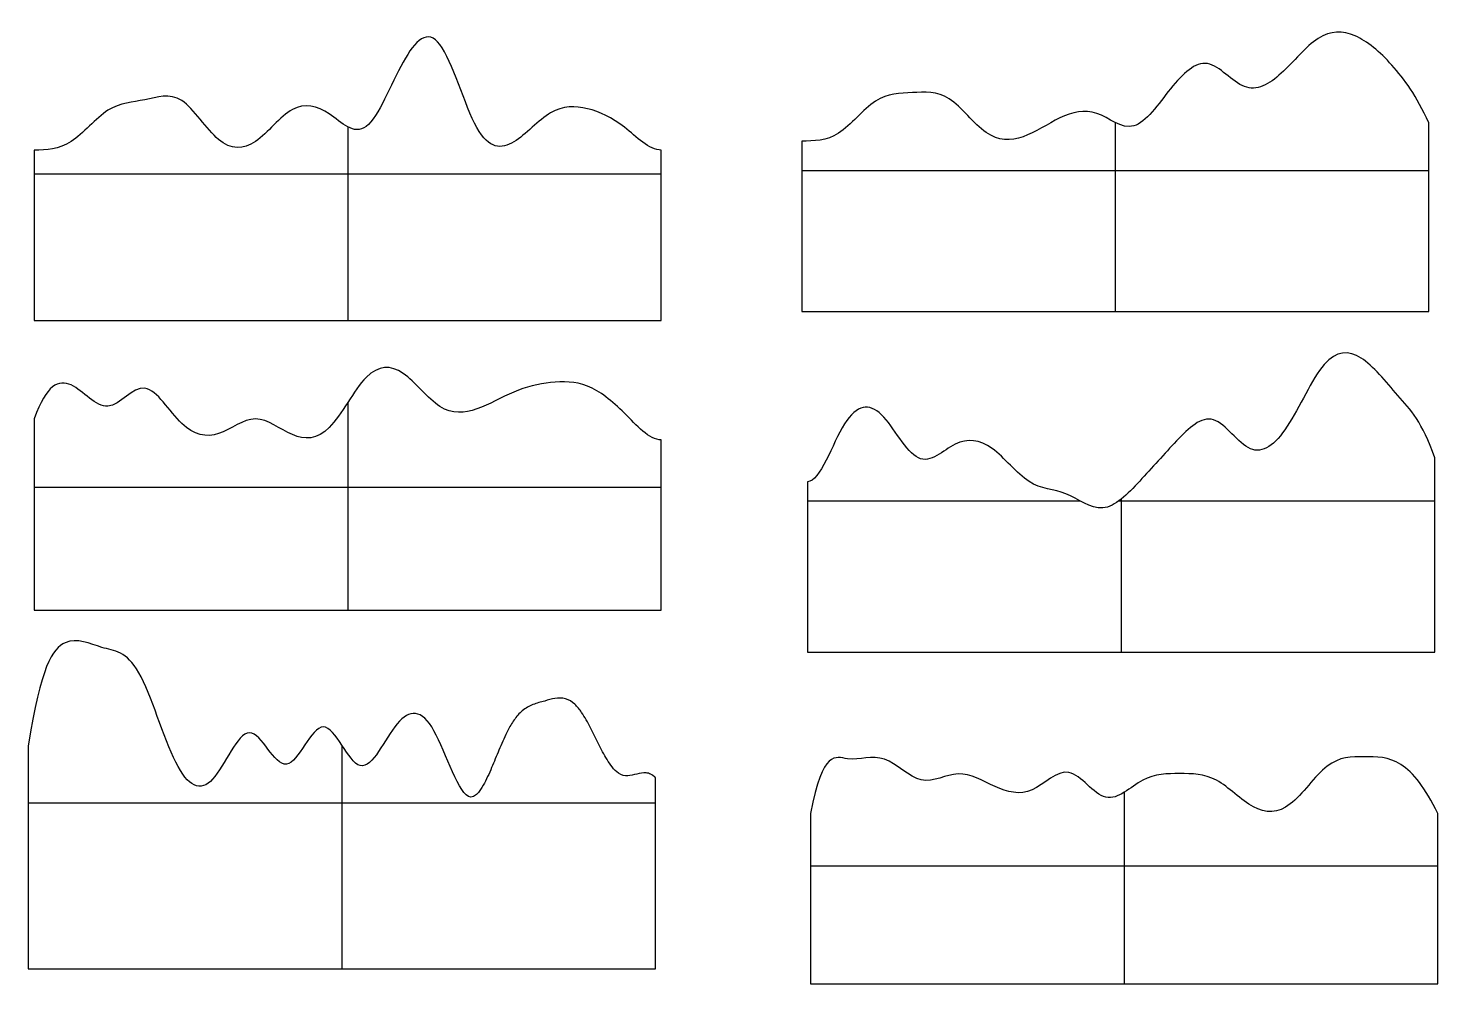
# Model space of a CAD drawing. Header units: inches. Extents: x 462 to 938, y -203 to 558.
# Drawn here: x 465 to 937, y 237.9 to 557.7 of the extents above; entities that cross this region are included whole.
import ezdxf

# ---------------------------------------------------------------- set-up
doc = ezdxf.new("R2010")
doc.units = ezdxf.units.IN
doc.header["$MEASUREMENT"] = 0
doc.layers.add('海浪$关键海浪支撑', color=18, linetype='Continuous', true_color=0x000000)

msp = doc.modelspace()

# ---------------------------------------------------------------- linework, layer by layer
at = {"layer": '海浪$关键海浪支撑'}
for p, q in [((896.94, 554.24), (896.94, 554.24, 1)), ((909.29, 555.1), (909.29, 555.1, 1)), ((602.88, 552.18), (602.88, 552.18, 1)), ((590.53, 546.28), (590.53, 546.28, 1)), ((859.88, 545.8), (859.88, 545.8, 1)), ((921.65, 545.26), (921.65, 545.26, 1)), ((872.24, 538.12), (872.24, 538.12, 1)), ((884.59, 542.59), (884.59, 542.59, 1)), ((504.06, 533.73), (504.06, 533.73, 1)), ((516.41, 533.46), (516.41, 533.46, 1)), ((761.06, 536.09), (761.06, 536.09, 1)), ((773.41, 534.03), (773.41, 534.03, 1)), ((847.53, 537.4), (847.53, 537.4, 1)), ((491.71, 530.19), (491.71, 530.19, 1)), ((553.47, 530.45), (553.47, 530.45, 1)), ((565.82, 528.97), (565.82, 528.97, 1)), ((639.94, 529.33), (639.94, 529.33, 1)), ((652.29, 530.73), (652.29, 530.73, 1)), ((748.71, 533.23), (748.71, 533.23, 1)), ((822.82, 529.15), (822.82, 529.15, 1)), ((572, 524.65), (572, 459.89)), ((572, 524.65, 1), (572, 459.89, 1)), ((578.18, 524.8), (578.18, 524.8, 1)), ((615.24, 524.41), (615.24, 524.41, 1)), ((664.65, 524.5), (664.65, 524.5, 1)), ((810.47, 527.62), (810.47, 527.62, 1)), ((829, 526.08, 1), (829, 462.89, 1)), ((829, 526.08), (829, 462.89)), ((835.18, 524.95), (835.18, 524.95, 1)), ((934, 462.89, 0.5), (934, 525.95, 0.5)), ((934, 462.89, 1), (934, 525.95, 1)), ((934, 525.95), (934, 525.95, 1)), ((934, 462.89), (934, 525.95)), ((479.35, 519.73), (479.35, 519.73, 1)), ((528.76, 520.39), (528.76, 520.39, 1)), ((541.12, 519.8), (541.12, 519.8, 1)), ((627.59, 519.62), (627.59, 519.62, 1)), ((724, 519.89, 0.5), (724, 462.89, 0.5)), ((724, 519.89), (724, 519.89, 1)), ((724, 519.89, 1), (724, 462.89, 1)), ((724, 519.89), (724, 462.89)), ((736.35, 522.56), (736.35, 522.56, 1)), ((785.76, 522.76), (785.76, 522.76, 1)), ((798.12, 521.34), (798.12, 521.34, 1)), ((467, 516.89), (467, 459.89)), ((467, 516.89, 1), (467, 459.89, 1)), ((467, 516.89), (467, 516.89, 1)), ((467, 516.89, 0.5), (467, 459.89, 0.5)), ((677, 459.89), (677, 516.89)), ((677, 516.89), (677, 516.89, 1)), ((677, 459.89, 1), (677, 516.89, 1)), ((677, 459.89, 0.5), (677, 516.89, 0.5)), ((934, 509.88, 1), (724, 509.88, 1)), ((934, 509.88), (724, 509.88)), ((677, 508.78), (467, 508.78)), ((677, 508.78, 1), (467, 508.78, 1)), ((724, 491.39), (724, 491.39, 1)), ((934, 494.42), (934, 494.42, 1)), ((467, 488.39), (467, 488.39, 1)), ((677, 488.39), (677, 488.39, 1)), ((724, 462.89, 0.5), (934, 462.89, 0.5)), ((724, 462.89, 1), (934, 462.89, 1)), ((724, 462.89), (934, 462.89)), ((724, 462.89), (724, 462.89, 1)), ((829, 462.89), (829, 462.89, 1)), ((934, 462.89), (934, 462.89, 1)), ((467, 459.89), (467, 459.89, 1)), ((467, 459.89), (677, 459.89)), ((467, 459.89, 1), (677, 459.89, 1)), ((467, 459.89, 0.5), (677, 459.89, 0.5)), ((572, 459.89), (572, 459.89, 1)), ((677, 459.89), (677, 459.89, 1)), ((898.94, 445.1, 142.11), (898.94, 445.1, 143.11)), ((911.29, 447.29, 142.11), (911.29, 447.29, 143.11)), ((578.18, 440.8), (578.18, 440.8, 1)), ((590.53, 442.16), (590.53, 442.16, 1)), ((639.94, 439.06), (639.94, 439.06, 1)), ((479.35, 438.27), (479.35, 438.27, 1)), ((504.06, 437.18), (504.06, 437.18, 1)), ((627.59, 435.92), (627.59, 435.92, 1)), ((652.29, 437.88), (652.29, 437.88, 1)), ((923.65, 434.77, 142.11), (923.65, 434.77, 143.11)), ((491.71, 431.19), (491.71, 431.19, 1)), ((572, 432.44), (572, 362.89)), ((572, 432.44, 1), (572, 362.89, 1)), ((602.88, 431.07), (602.88, 431.07, 1)), ((615.24, 430.24), (615.24, 430.24, 1)), ((467, 426.98), (467, 362.89)), ((467, 426.98, 1), (467, 362.89, 1)), ((467, 426.98), (467, 426.98, 1)), ((467, 426.98, 0.5), (467, 362.89, 0.5)), ((516.41, 425.41), (516.41, 425.41, 1)), ((541.12, 426.92), (541.12, 426.92, 1)), ((664.65, 428.84), (664.65, 428.84, 1)), ((738.35, 425.23, 142.11), (738.35, 425.23, 143.11)), ((750.71, 428.32, 142.11), (750.71, 428.32, 143.11)), ((861.88, 426.6, 142.11), (861.88, 426.6, 143.11)), ((528.76, 422.03), (528.76, 422.03, 1)), ((553.47, 421.65), (553.47, 421.65, 1)), ((565.82, 424.07), (565.82, 424.07, 1)), ((886.59, 424.45, 142.11), (886.59, 424.45, 143.11)), ((677, 362.89), (677, 419.89)), ((677, 419.89), (677, 419.89, 1)), ((677, 362.89, 1), (677, 419.89, 1)), ((677, 362.89, 0.5), (677, 419.89, 0.5)), ((775.41, 418.47, 142.11), (775.41, 418.47, 143.11)), ((787.76, 417.04, 142.11), (787.76, 417.04, 143.11)), ((849.53, 419.56, 142.11), (849.53, 419.56, 143.11)), ((874.24, 416.95, 142.11), (874.24, 416.95, 143.11)), ((763.06, 413.86, 142.11), (763.06, 413.86, 143.11)), ((936, 348.89, 142.61), (936, 413.89, 142.61)), ((936, 348.89, 143.11), (936, 413.89, 143.11)), ((936, 413.89, 142.11), (936, 413.89, 143.11)), ((936, 348.89, 142.11), (936, 413.89, 142.11)), ((800.12, 405.98, 142.11), (800.12, 405.98, 143.11)), ((837.18, 406.12, 142.11), (837.18, 406.12, 143.11)), ((677, 403.94), (467, 403.94)), ((677, 403.94, 1), (467, 403.94, 1)), ((726, 405.89, 142.61), (726, 348.89, 142.61)), ((726, 405.89, 142.11), (726, 405.89, 143.11)), ((726, 405.89, 143.11), (726, 348.89, 143.11)), ((726, 405.89, 142.11), (726, 348.89, 142.11)), ((812.47, 401.88, 142.11), (812.47, 401.88, 143.11)), ((817.39, 399.39, 143.11), (726, 399.39, 143.11)), ((817.39, 399.39, 142.11), (726, 399.39, 142.11)), ((824.82, 397.1, 142.11), (824.82, 397.1, 143.11)), ((936, 399.39, 143.11), (830.1, 399.39, 143.11)), ((936, 399.39, 142.11), (830.1, 399.39, 142.11)), ((831, 400.08, 143.11), (831, 348.89, 143.11)), ((831, 400.08, 142.11), (831, 348.89, 142.11)), ((467, 394.94), (467, 394.94, 1)), ((677, 391.39), (677, 391.39, 1)), ((936, 381.39, 142.11), (936, 381.39, 143.11)), ((726, 377.39, 142.11), (726, 377.39, 143.11)), ((467, 362.89), (467, 362.89, 1)), ((467, 362.89), (677, 362.89)), ((467, 362.89, 1), (677, 362.89, 1)), ((467, 362.89, 0.5), (677, 362.89, 0.5)), ((572, 362.89), (572, 362.89, 1)), ((677, 362.89), (677, 362.89, 1)), ((477.35, 352, 226.11), (477.35, 352, 227.11)), ((489.71, 350.46, 226.11), (489.71, 350.46, 227.11)), ((726, 348.89, 142.61), (936, 348.89, 142.61)), ((726, 348.89, 143.11), (936, 348.89, 143.11)), ((726, 348.89, 142.11), (936, 348.89, 142.11)), ((726, 348.89, 142.11), (726, 348.89, 143.11)), ((831, 348.89, 142.11), (831, 348.89, 143.11)), ((936, 348.89, 142.11), (936, 348.89, 143.11)), ((502.06, 342, 226.11), (502.06, 342, 227.11)), ((634, 331.33, 226.11), (634, 331.33, 227.11)), ((637.94, 332.52, 226.11), (637.94, 332.52, 227.11)), ((641.38, 333.37, 226.11), (641.38, 333.37, 227.11)), ((644.93, 333.25, 226.11), (644.93, 333.25, 227.11)), ((648, 331.44, 226.11), (648, 331.44, 227.11)), ((594.71, 328.35, 226.11), (594.71, 328.35, 227.11)), ((627.71, 326.2, 226.11), (627.71, 326.2, 227.11)), ((630.46, 329.24, 226.11), (630.46, 329.24, 227.11)), ((649.22, 330.15, 226.11), (649.22, 330.15, 227.11)), ((650.29, 328.72, 226.11), (650.29, 328.72, 227.11)), ((539.12, 321.89, 226.11), (539.12, 321.89, 227.11)), ((563.82, 323.89, 226.11), (563.82, 323.89, 227.11)), ((588.53, 324.89, 226.11), (588.53, 324.89, 227.11)), ((600.88, 322.56, 226.11), (600.88, 322.56, 227.11)), ((625.59, 322.68, 226.11), (625.59, 322.68, 227.11)), ((653.27, 323.54, 226.11), (653.27, 323.54, 227.11)), ((465, 317.39, 226.11), (465, 242.89, 226.11)), ((465, 317.39, 227.11), (465, 242.89, 227.11)), ((465, 317.39, 226.11), (465, 317.39, 227.11)), ((465, 317.39, 226.61), (465, 242.89, 226.61)), ((570, 317.77, 226.11), (570, 242.89, 226.11)), ((570, 317.77, 227.11), (570, 242.89, 227.11)), ((622.94, 316.85, 226.11), (622.94, 316.85, 227.11)), ((655.97, 318.21, 226.11), (655.97, 318.21, 227.11)), ((514.41, 312.04, 226.11), (514.41, 312.04, 227.11)), ((658.84, 312.95, 226.11), (658.84, 312.95, 227.11)), ((739.35, 313.2), (739.35, 313.2, 1)), ((751.71, 313.04), (751.71, 313.04, 1)), ((912.29, 313.89), (912.29, 313.89, 1)), ((551.47, 311.39, 226.11), (551.47, 311.39, 227.11)), ((576.18, 310.89, 226.11), (576.18, 310.89, 227.11)), ((620.49, 310.94, 226.11), (620.49, 310.94, 227.11)), ((660.53, 310.46, 226.11), (660.53, 310.46, 227.11)), ((662.65, 308.32, 226.11), (662.65, 308.32, 227.11)), ((668.82, 308.09, 226.11), (668.82, 308.09, 227.11)), ((671.91, 308.47, 226.11), (671.91, 308.47, 227.11)), ((673.46, 308.03, 226.11), (673.46, 308.03, 227.11)), ((673.84, 307.82, 226.11), (673.84, 307.82, 227.11)), ((673.94, 307.76, 226.11), (673.94, 307.76, 227.11)), ((673.99, 307.73, 226.11), (673.99, 307.73, 227.11)), ((674.03, 307.7, 226.11), (674.03, 307.7, 227.11)), ((674.08, 307.66, 226.11), (674.08, 307.66, 227.11)), ((674.13, 307.63, 226.11), (674.13, 307.63, 227.11)), ((674.18, 307.6, 226.11), (674.18, 307.6, 227.11)), ((674.23, 307.56, 226.11), (674.23, 307.56, 227.11)), ((674.28, 307.53, 226.11), (674.28, 307.53, 227.11)), ((674.32, 307.49, 226.11), (674.32, 307.49, 227.11)), ((674.37, 307.45, 226.11), (674.37, 307.45, 227.11)), ((674.42, 307.41, 226.11), (674.42, 307.41, 227.11)), ((674.47, 307.37, 226.11), (674.47, 307.37, 227.11)), ((674.52, 307.33, 226.11), (674.52, 307.33, 227.11)), ((674.57, 307.29, 226.11), (674.57, 307.29, 227.11)), ((674.61, 307.25, 226.11), (674.61, 307.25, 227.11)), ((674.66, 307.21, 226.11), (674.66, 307.21, 227.11)), ((674.71, 307.17, 226.11), (674.71, 307.17, 227.11)), ((674.76, 307.12, 226.11), (674.76, 307.12, 227.11)), ((674.81, 307.08, 226.11), (674.81, 307.08, 227.11)), ((674.86, 307.03, 226.11), (674.86, 307.03, 227.11)), ((674.9, 306.99, 226.11), (674.9, 306.99, 227.11)), ((674.95, 306.94, 226.11), (674.95, 306.94, 227.11)), ((675, 242.89, 226.11), (675, 306.89, 226.11)), ((675, 306.89, 226.11), (675, 306.89, 227.11)), ((675, 242.89, 227.11), (675, 306.89, 227.11)), ((675, 242.89, 226.61), (675, 306.89, 226.61)), ((776.41, 308.13), (776.41, 308.13, 1)), ((813.47, 308.6), (813.47, 308.6, 1)), ((850.53, 308.23), (850.53, 308.23, 1)), ((899.94, 310.73), (899.94, 310.73, 1)), ((924.65, 311.25), (924.65, 311.25, 1)), ((520.59, 304.43, 226.11), (520.59, 304.43, 227.11)), ((526.76, 306.37, 226.11), (526.76, 306.37, 227.11)), ((616, 302.23, 226.11), (616, 302.23, 227.11)), ((617.76, 305.05, 226.11), (617.76, 305.05, 227.11)), ((764.06, 306.13), (764.06, 306.13, 1)), ((788.76, 303.91), (788.76, 303.91, 1)), ((801.12, 302.76), (801.12, 302.76, 1)), ((838.18, 306), (838.18, 306, 1)), ((862.88, 306), (862.88, 306, 1)), ((675, 298.38, 226.11), (465, 298.38, 226.11)), ((675, 298.38, 227.11), (465, 298.38, 227.11)), ((613.24, 300.39, 226.11), (613.24, 300.39, 227.11)), ((614.82, 301, 226.11), (614.82, 301, 227.11)), ((825.82, 300.34), (825.82, 300.34, 1)), ((832, 301.96, 1), (832, 237.89, 1)), ((832, 301.96), (832, 237.89)), ((887.59, 298.06), (887.59, 298.06, 1)), ((727, 294.89, 0.5), (727, 237.89, 0.5)), ((727, 294.89), (727, 294.89, 1)), ((727, 294.89, 1), (727, 237.89, 1)), ((727, 294.89), (727, 237.89)), ((875.24, 297.11), (875.24, 297.11, 1)), ((937, 237.89, 0.5), (937, 294.89, 0.5)), ((937, 237.89, 1), (937, 294.89, 1)), ((937, 294.89), (937, 294.89, 1)), ((937, 237.89), (937, 294.89)), ((465, 280.14, 226.11), (465, 280.14, 227.11)), ((675, 274.89, 226.11), (675, 274.89, 227.11)), ((937, 277.23, 1), (727, 277.23, 1)), ((937, 277.23), (727, 277.23)), ((727, 266.39), (727, 266.39, 1)), ((937, 266.39), (937, 266.39, 1)), ((465, 242.89, 226.11), (465, 242.89, 227.11)), ((465, 242.89, 226.11), (675, 242.89, 226.11)), ((465, 242.89, 227.11), (675, 242.89, 227.11)), ((465, 242.89, 226.61), (675, 242.89, 226.61)), ((570, 242.89, 226.11), (570, 242.89, 227.11)), ((675, 242.89, 226.11), (675, 242.89, 227.11)), ((727, 237.89, 0.5), (937, 237.89, 0.5)), ((727, 237.89, 1), (937, 237.89, 1)), ((727, 237.89), (937, 237.89)), ((727, 237.89), (727, 237.89, 1)), ((832, 237.89), (832, 237.89, 1)), ((937, 237.89), (937, 237.89, 1))]:
    msp.add_line(p, q, dxfattribs=at)
for points in [[(677, 516.89), (672.88, 516.89), (664.65, 525.69), (652.29, 531.74), (639.94, 531.74), (627.59, 517.27), (615.24, 516.89), (602.88, 561.62), (590.53, 549.74), (578.18, 517.07), (565.82, 530.75), (553.47, 533.72), (541.12, 517.05), (528.76, 516.89), (516.41, 537.73), (504.06, 532.97), (491.71, 532.73), (479.35, 517.24), (471.12, 516.89), (467, 516.89)], [(677, 516.89, 1), (672.88, 516.89, 1), (664.65, 525.69, 1), (652.29, 531.74, 1), (639.94, 531.74, 1), (627.59, 517.27, 1), (615.24, 516.89, 1), (602.88, 561.62, 1), (590.53, 549.74, 1), (578.18, 517.07, 1), (565.82, 530.75, 1), (553.47, 533.72, 1), (541.12, 517.05, 1), (528.76, 516.89, 1), (516.41, 537.73, 1), (504.06, 532.97, 1), (491.71, 532.73, 1), (479.35, 517.24, 1), (471.12, 516.89, 1), (467, 516.89, 1)], [(677, 516.89, 0.5), (672.88, 516.89, 0.5), (664.65, 525.69, 0.5), (652.29, 531.74, 0.5), (639.94, 531.74, 0.5), (627.59, 517.27, 0.5), (615.24, 516.89, 0.5), (602.88, 561.62, 0.5), (590.53, 549.74, 0.5), (578.18, 517.07, 0.5), (565.82, 530.75, 0.5), (553.47, 533.72, 0.5), (541.12, 517.05, 0.5), (528.76, 516.89, 0.5), (516.41, 537.73, 0.5), (504.06, 532.97, 0.5), (491.71, 532.73, 0.5), (479.35, 517.24, 0.5), (471.12, 516.89, 0.5), (467, 516.89, 0.5)], [(934, 525.95, 0.5), (929.88, 535.04, 0.5), (921.65, 546.32, 0.5), (909.29, 556.86, 0.5), (896.94, 556.86, 0.5), (884.59, 541.1, 0.5), (872.24, 534.29, 0.5), (859.88, 550.5, 0.5), (847.53, 538.5, 0.5), (835.18, 519.89, 0.5), (822.82, 531.62, 0.5), (810.47, 528.56, 0.5), (798.12, 519.89, 0.5), (785.76, 519.89, 0.5), (773.41, 537.1, 0.5), (761.06, 535.89, 0.5), (748.71, 535.89, 0.5), (736.35, 519.89, 0.5), (728.12, 519.89, 0.5), (724, 519.89, 0.5)], [(934, 525.95, 1), (929.88, 535.04, 1), (921.65, 546.32, 1), (909.29, 556.86, 1), (896.94, 556.86, 1), (884.59, 541.1, 1), (872.24, 534.29, 1), (859.88, 550.5, 1), (847.53, 538.5, 1), (835.18, 519.89, 1), (822.82, 531.62, 1), (810.47, 528.56, 1), (798.12, 519.89, 1), (785.76, 519.89, 1), (773.41, 537.1, 1), (761.06, 535.89, 1), (748.71, 535.89, 1), (736.35, 519.89, 1), (728.12, 519.89, 1), (724, 519.89, 1)], [(934, 525.95), (929.88, 535.04), (921.65, 546.32), (909.29, 556.86), (896.94, 556.86), (884.59, 541.1), (872.24, 534.29), (859.88, 550.5), (847.53, 538.5), (835.18, 519.89), (822.82, 531.62), (810.47, 528.56), (798.12, 519.89), (785.76, 519.89), (773.41, 537.1), (761.06, 535.89), (748.71, 535.89), (736.35, 519.89), (728.12, 519.89), (724, 519.89)], [(936, 413.89, 142.61), (931.88, 425.89, 142.61), (923.65, 434.26, 142.61), (911.29, 449.89, 142.61), (898.94, 449.89, 142.61), (886.59, 421.16, 142.61), (874.24, 412.16, 142.61), (861.88, 431.89, 142.61), (849.53, 419.89, 142.61), (837.18, 405.89, 142.61), (824.82, 393.26, 142.61), (812.47, 403.71, 142.61), (800.12, 403.16, 142.61), (787.76, 419.53, 142.61), (775.41, 420.98, 142.61), (763.06, 407.35, 142.61), (750.71, 432.8, 142.61), (738.35, 431.35, 142.61), (730.12, 405.89, 142.61), (726, 405.89, 142.61)], [(936, 413.89, 143.11), (931.88, 425.89, 143.11), (923.65, 434.26, 143.11), (911.29, 449.89, 143.11), (898.94, 449.89, 143.11), (886.59, 421.16, 143.11), (874.24, 412.16, 143.11), (861.88, 431.89, 143.11), (849.53, 419.89, 143.11), (837.18, 405.89, 143.11), (824.82, 393.26, 143.11), (812.47, 403.71, 143.11), (800.12, 403.16, 143.11), (787.76, 419.53, 143.11), (775.41, 420.98, 143.11), (763.06, 407.35, 143.11), (750.71, 432.8, 143.11), (738.35, 431.35, 143.11), (730.12, 405.89, 143.11), (726, 405.89, 143.11)], [(936, 413.89, 142.11), (931.88, 425.89, 142.11), (923.65, 434.26, 142.11), (911.29, 449.89, 142.11), (898.94, 449.89, 142.11), (886.59, 421.16, 142.11), (874.24, 412.16, 142.11), (861.88, 431.89, 142.11), (849.53, 419.89, 142.11), (837.18, 405.89, 142.11), (824.82, 393.26, 142.11), (812.47, 403.71, 142.11), (800.12, 403.16, 142.11), (787.76, 419.53, 142.11), (775.41, 420.98, 142.11), (763.06, 407.35, 142.11), (750.71, 432.8, 142.11), (738.35, 431.35, 142.11), (730.12, 405.89, 142.11), (726, 405.89, 142.11)], [(677, 419.89), (672.88, 419.89), (664.65, 429.62), (652.29, 439.53), (639.94, 439.53), (627.59, 436.71), (615.24, 429.16), (602.88, 428.07), (590.53, 444.98), (578.18, 444.98), (565.82, 419.89), (553.47, 419.89), (541.12, 430.44), (528.76, 419.89), (516.41, 422.16), (504.06, 443.89), (491.71, 425.35), (479.35, 441.89), (471.12, 438.44), (467, 426.98)], [(677, 419.89, 1), (672.88, 419.89, 1), (664.65, 429.62, 1), (652.29, 439.53, 1), (639.94, 439.53, 1), (627.59, 436.71, 1), (615.24, 429.16, 1), (602.88, 428.07, 1), (590.53, 444.98, 1), (578.18, 444.98, 1), (565.82, 419.89, 1), (553.47, 419.89, 1), (541.12, 430.44, 1), (528.76, 419.89, 1), (516.41, 422.16, 1), (504.06, 443.89, 1), (491.71, 425.35, 1), (479.35, 441.89, 1), (471.12, 438.44, 1), (467, 426.98, 1)], [(677, 419.89, 0.5), (672.88, 419.89, 0.5), (664.65, 429.62, 0.5), (652.29, 439.53, 0.5), (639.94, 439.53, 0.5), (627.59, 436.71, 0.5), (615.24, 429.16, 0.5), (602.88, 428.07, 0.5), (590.53, 444.98, 0.5), (578.18, 444.98, 0.5), (565.82, 419.89, 0.5), (553.47, 419.89, 0.5), (541.12, 430.44, 0.5), (528.76, 419.89, 0.5), (516.41, 422.16, 0.5), (504.06, 443.89, 0.5), (491.71, 425.35, 0.5), (479.35, 441.89, 0.5), (471.12, 438.44, 0.5), (467, 426.98, 0.5)], [(937, 294.89, 0.5), (932.88, 303.34, 0.5), (924.65, 313.89, 0.5), (912.29, 313.89, 0.5), (899.94, 313.89, 0.5), (887.59, 294.89, 0.5), (875.24, 294.89, 0.5), (862.88, 308.23, 0.5), (850.53, 308.23, 0.5), (838.18, 308.23, 0.5), (825.82, 294.89, 0.5), (813.47, 314.23, 0.5), (801.12, 299.78, 0.5), (788.76, 303.23, 0.5), (776.41, 310.78, 0.5), (764.06, 302.45, 0.5), (751.71, 316.23, 0.5), (739.35, 310.89, 0.5), (731.12, 316.56, 0.5), (727, 294.89, 0.5)], [(937, 294.89, 1), (932.88, 303.34, 1), (924.65, 313.89, 1), (912.29, 313.89, 1), (899.94, 313.89, 1), (887.59, 294.89, 1), (875.24, 294.89, 1), (862.88, 308.23, 1), (850.53, 308.23, 1), (838.18, 308.23, 1), (825.82, 294.89, 1), (813.47, 314.23, 1), (801.12, 299.78, 1), (788.76, 303.23, 1), (776.41, 310.78, 1), (764.06, 302.45, 1), (751.71, 316.23, 1), (739.35, 310.89, 1), (731.12, 316.56, 1), (727, 294.89, 1)], [(937, 294.89), (932.88, 303.34), (924.65, 313.89), (912.29, 313.89), (899.94, 313.89), (887.59, 294.89), (875.24, 294.89), (862.88, 308.23), (850.53, 308.23), (838.18, 308.23), (825.82, 294.89), (813.47, 314.23), (801.12, 299.78), (788.76, 303.23), (776.41, 310.78), (764.06, 302.45), (751.71, 316.23), (739.35, 310.89), (731.12, 316.56), (727, 294.89)]]:
    msp.add_open_spline(points, degree=3, dxfattribs=at)
for points in [[(675, 306.89, 226.11), (674.98, 306.91, 226.11), (674.97, 306.92, 226.11), (674.95, 306.94, 226.11), (674.94, 306.96, 226.11), (674.92, 306.97, 226.11), (674.9, 306.99, 226.11), (674.89, 307, 226.11), (674.87, 307.02, 226.11), (674.86, 307.03, 226.11), (674.84, 307.05, 226.11), (674.82, 307.06, 226.11), (674.81, 307.08, 226.11), (674.79, 307.09, 226.11), (674.77, 307.11, 226.11), (674.76, 307.12, 226.11), (674.74, 307.14, 226.11), (674.73, 307.15, 226.11), (674.71, 307.17, 226.11), (674.69, 307.18, 226.11), (674.68, 307.2, 226.11), (674.66, 307.21, 226.11), (674.65, 307.23, 226.11), (674.63, 307.24, 226.11), (674.61, 307.25, 226.11), (674.6, 307.27, 226.11), (674.58, 307.28, 226.11), (674.57, 307.29, 226.11), (674.55, 307.31, 226.11), (674.53, 307.32, 226.11), (674.52, 307.33, 226.11), (674.5, 307.35, 226.11), (674.49, 307.36, 226.11), (674.47, 307.37, 226.11), (674.45, 307.39, 226.11), (674.44, 307.4, 226.11), (674.42, 307.41, 226.11), (674.4, 307.43, 226.11), (674.39, 307.44, 226.11), (674.37, 307.45, 226.11), (674.36, 307.46, 226.11), (674.34, 307.48, 226.11), (674.32, 307.49, 226.11), (674.31, 307.5, 226.11), (674.29, 307.51, 226.11), (674.28, 307.53, 226.11), (674.26, 307.54, 226.11), (674.24, 307.55, 226.11), (674.23, 307.56, 226.11), (674.21, 307.57, 226.11), (674.2, 307.58, 226.11), (674.18, 307.6, 226.11), (674.16, 307.61, 226.11), (674.15, 307.62, 226.11), (674.13, 307.63, 226.11), (674.12, 307.64, 226.11), (674.1, 307.65, 226.11), (674.08, 307.66, 226.11), (674.07, 307.67, 226.11), (674.05, 307.68, 226.11), (674.03, 307.7, 226.11), (674.02, 307.71, 226.11), (674, 307.72, 226.11), (673.99, 307.73, 226.11), (673.97, 307.74, 226.11), (673.95, 307.75, 226.11), (673.94, 307.76, 226.11), (673.91, 307.78, 226.11), (673.87, 307.8, 226.11), (673.84, 307.82, 226.11), (673.71, 307.9, 226.11), (673.58, 307.97, 226.11), (673.46, 308.03, 226.11), (672.94, 308.28, 226.11), (672.43, 308.41, 226.11), (671.91, 308.47, 226.11), (670.88, 308.57, 226.11), (669.85, 308.35, 226.11), (668.82, 308.09, 226.11), (666.76, 307.57, 226.11), (664.71, 306.89, 226.11), (662.65, 308.32, 226.11), (661.85, 308.87, 226.11), (661.12, 309.69, 226.11), (659.93, 311.24, 226.11), (659.35, 312.11, 226.11), (657.84, 314.6, 226.11), (656.84, 316.49, 226.11), (655.06, 319.99, 226.11), (654.19, 321.77, 226.11), (652.41, 325.21, 226.11), (651.35, 327.17, 226.11), (650.29, 328.72, 226.11), (649.96, 329.21, 226.11), (649.6, 329.69, 226.11), (648.85, 330.6, 226.11), (648.44, 331.04, 226.11), (647.11, 332.26, 226.11), (646.1, 332.91, 226.11), (643.75, 333.59, 226.11), (642.58, 333.56, 226.11), (640.24, 333.18, 226.11), (639.06, 332.83, 226.11), (637.94, 332.52, 226.11), (636.61, 332.16, 226.11), (635.29, 331.84, 226.11), (632.69, 330.81, 226.11), (631.54, 330.15, 226.11), (629.41, 328.36, 226.11), (628.5, 327.31, 226.11), (626.92, 325.09, 226.11), (626.21, 323.89, 226.11), (625.59, 322.68, 226.11), (624.65, 320.88, 226.11), (623.73, 318.73, 226.11), (622.12, 314.89, 226.11), (621.32, 312.91, 226.11), (619.69, 309.04, 226.11), (618.74, 306.86, 226.11), (617.26, 304.11, 226.11), (616.66, 303.07, 226.11), (615.66, 301.79, 226.11), (615.26, 301.35, 226.11), (614.37, 300.65, 226.11), (613.83, 300.37, 226.11), (613.24, 300.39, 226.11), (609.12, 300.56, 226.11), (605, 315.23, 226.11), (600.88, 322.56, 226.11), (598.82, 326.23, 226.11), (596.76, 328.06, 226.11), (594.71, 328.35, 226.11), (592.65, 328.64, 226.11), (590.59, 327.39, 226.11), (588.53, 324.89, 226.11), (584.41, 319.89, 226.11), (580.29, 309.89, 226.11), (576.18, 310.89, 226.11), (572.06, 311.89, 226.11), (567.94, 323.89, 226.11), (563.82, 323.89, 226.11), (559.71, 323.89, 226.11), (555.59, 311.89, 226.11), (551.47, 311.39, 226.11), (547.35, 310.89, 226.11), (543.24, 321.89, 226.11), (539.12, 321.89, 226.11), (535, 321.89, 226.11), (530.88, 310.89, 226.11), (526.76, 306.37, 226.11), (524.71, 304.11, 226.11), (522.65, 303.48, 226.11), (520.59, 304.43, 226.11), (518.53, 305.38, 226.11), (516.47, 307.93, 226.11), (514.41, 312.04, 226.11), (510.29, 320.26, 226.11), (506.18, 334.74, 226.11), (502.06, 342, 226.11), (497.94, 349.26, 226.11), (493.82, 349.31, 226.11), (489.71, 350.46, 226.11), (485.59, 351.61, 226.11), (481.47, 353.86, 226.11), (477.35, 352, 226.11), (473.24, 350.13, 226.11), (469.12, 344.14, 226.11), (465, 317.39, 226.11)], [(675, 306.89, 227.11), (674.98, 306.91, 227.11), (674.97, 306.92, 227.11), (674.95, 306.94, 227.11), (674.94, 306.96, 227.11), (674.92, 306.97, 227.11), (674.9, 306.99, 227.11), (674.89, 307, 227.11), (674.87, 307.02, 227.11), (674.86, 307.03, 227.11), (674.84, 307.05, 227.11), (674.82, 307.06, 227.11), (674.81, 307.08, 227.11), (674.79, 307.09, 227.11), (674.77, 307.11, 227.11), (674.76, 307.12, 227.11), (674.74, 307.14, 227.11), (674.73, 307.15, 227.11), (674.71, 307.17, 227.11), (674.69, 307.18, 227.11), (674.68, 307.2, 227.11), (674.66, 307.21, 227.11), (674.65, 307.23, 227.11), (674.63, 307.24, 227.11), (674.61, 307.25, 227.11), (674.6, 307.27, 227.11), (674.58, 307.28, 227.11), (674.57, 307.29, 227.11), (674.55, 307.31, 227.11), (674.53, 307.32, 227.11), (674.52, 307.33, 227.11), (674.5, 307.35, 227.11), (674.49, 307.36, 227.11), (674.47, 307.37, 227.11), (674.45, 307.39, 227.11), (674.44, 307.4, 227.11), (674.42, 307.41, 227.11), (674.4, 307.43, 227.11), (674.39, 307.44, 227.11), (674.37, 307.45, 227.11), (674.36, 307.46, 227.11), (674.34, 307.48, 227.11), (674.32, 307.49, 227.11), (674.31, 307.5, 227.11), (674.29, 307.51, 227.11), (674.28, 307.53, 227.11), (674.26, 307.54, 227.11), (674.24, 307.55, 227.11), (674.23, 307.56, 227.11), (674.21, 307.57, 227.11), (674.2, 307.58, 227.11), (674.18, 307.6, 227.11), (674.16, 307.61, 227.11), (674.15, 307.62, 227.11), (674.13, 307.63, 227.11), (674.12, 307.64, 227.11), (674.1, 307.65, 227.11), (674.08, 307.66, 227.11), (674.07, 307.67, 227.11), (674.05, 307.68, 227.11), (674.03, 307.7, 227.11), (674.02, 307.71, 227.11), (674, 307.72, 227.11), (673.99, 307.73, 227.11), (673.97, 307.74, 227.11), (673.95, 307.75, 227.11), (673.94, 307.76, 227.11), (673.91, 307.78, 227.11), (673.87, 307.8, 227.11), (673.84, 307.82, 227.11), (673.71, 307.9, 227.11), (673.58, 307.97, 227.11), (673.46, 308.03, 227.11), (672.94, 308.28, 227.11), (672.43, 308.41, 227.11), (671.91, 308.47, 227.11), (670.88, 308.57, 227.11), (669.85, 308.35, 227.11), (668.82, 308.09, 227.11), (666.76, 307.57, 227.11), (664.71, 306.89, 227.11), (662.65, 308.32, 227.11), (661.85, 308.87, 227.11), (661.12, 309.69, 227.11), (659.93, 311.24, 227.11), (659.35, 312.11, 227.11), (657.84, 314.6, 227.11), (656.84, 316.49, 227.11), (655.06, 319.99, 227.11), (654.19, 321.77, 227.11), (652.41, 325.21, 227.11), (651.35, 327.17, 227.11), (650.29, 328.72, 227.11), (649.96, 329.21, 227.11), (649.6, 329.69, 227.11), (648.85, 330.6, 227.11), (648.44, 331.04, 227.11), (647.11, 332.26, 227.11), (646.1, 332.91, 227.11), (643.75, 333.59, 227.11), (642.58, 333.56, 227.11), (640.24, 333.18, 227.11), (639.06, 332.83, 227.11), (637.94, 332.52, 227.11), (636.61, 332.16, 227.11), (635.29, 331.84, 227.11), (632.69, 330.81, 227.11), (631.54, 330.15, 227.11), (629.41, 328.36, 227.11), (628.5, 327.31, 227.11), (626.92, 325.09, 227.11), (626.21, 323.89, 227.11), (625.59, 322.68, 227.11), (624.65, 320.88, 227.11), (623.73, 318.73, 227.11), (622.12, 314.89, 227.11), (621.32, 312.91, 227.11), (619.69, 309.04, 227.11), (618.74, 306.86, 227.11), (617.26, 304.11, 227.11), (616.66, 303.07, 227.11), (615.66, 301.79, 227.11), (615.26, 301.35, 227.11), (614.37, 300.65, 227.11), (613.83, 300.37, 227.11), (613.24, 300.39, 227.11), (609.12, 300.56, 227.11), (605, 315.23, 227.11), (600.88, 322.56, 227.11), (598.82, 326.23, 227.11), (596.76, 328.06, 227.11), (594.71, 328.35, 227.11), (592.65, 328.64, 227.11), (590.59, 327.39, 227.11), (588.53, 324.89, 227.11), (584.41, 319.89, 227.11), (580.29, 309.89, 227.11), (576.18, 310.89, 227.11), (572.06, 311.89, 227.11), (567.94, 323.89, 227.11), (563.82, 323.89, 227.11), (559.71, 323.89, 227.11), (555.59, 311.89, 227.11), (551.47, 311.39, 227.11), (547.35, 310.89, 227.11), (543.24, 321.89, 227.11), (539.12, 321.89, 227.11), (535, 321.89, 227.11), (530.88, 310.89, 227.11), (526.76, 306.37, 227.11), (524.71, 304.11, 227.11), (522.65, 303.48, 227.11), (520.59, 304.43, 227.11), (518.53, 305.38, 227.11), (516.47, 307.93, 227.11), (514.41, 312.04, 227.11), (510.29, 320.26, 227.11), (506.18, 334.74, 227.11), (502.06, 342, 227.11), (497.94, 349.26, 227.11), (493.82, 349.31, 227.11), (489.71, 350.46, 227.11), (485.59, 351.61, 227.11), (481.47, 353.86, 227.11), (477.35, 352, 227.11), (473.24, 350.13, 227.11), (469.12, 344.14, 227.11), (465, 317.39, 227.11)], [(675, 306.89, 226.61), (674.98, 306.91, 226.61), (674.97, 306.92, 226.61), (674.95, 306.94, 226.61), (674.94, 306.96, 226.61), (674.92, 306.97, 226.61), (674.9, 306.99, 226.61), (674.89, 307, 226.61), (674.87, 307.02, 226.61), (674.86, 307.03, 226.61), (674.84, 307.05, 226.61), (674.82, 307.06, 226.61), (674.81, 307.08, 226.61), (674.79, 307.09, 226.61), (674.77, 307.11, 226.61), (674.76, 307.12, 226.61), (674.74, 307.14, 226.61), (674.73, 307.15, 226.61), (674.71, 307.17, 226.61), (674.69, 307.18, 226.61), (674.68, 307.2, 226.61), (674.66, 307.21, 226.61), (674.65, 307.23, 226.61), (674.63, 307.24, 226.61), (674.61, 307.25, 226.61), (674.6, 307.27, 226.61), (674.58, 307.28, 226.61), (674.57, 307.29, 226.61), (674.55, 307.31, 226.61), (674.53, 307.32, 226.61), (674.52, 307.33, 226.61), (674.5, 307.35, 226.61), (674.49, 307.36, 226.61), (674.47, 307.37, 226.61), (674.45, 307.39, 226.61), (674.44, 307.4, 226.61), (674.42, 307.41, 226.61), (674.4, 307.43, 226.61), (674.39, 307.44, 226.61), (674.37, 307.45, 226.61), (674.36, 307.46, 226.61), (674.34, 307.48, 226.61), (674.32, 307.49, 226.61), (674.31, 307.5, 226.61), (674.29, 307.51, 226.61), (674.28, 307.53, 226.61), (674.26, 307.54, 226.61), (674.24, 307.55, 226.61), (674.23, 307.56, 226.61), (674.21, 307.57, 226.61), (674.2, 307.58, 226.61), (674.18, 307.6, 226.61), (674.16, 307.61, 226.61), (674.15, 307.62, 226.61), (674.13, 307.63, 226.61), (674.12, 307.64, 226.61), (674.1, 307.65, 226.61), (674.08, 307.66, 226.61), (674.07, 307.67, 226.61), (674.05, 307.68, 226.61), (674.03, 307.7, 226.61), (674.02, 307.71, 226.61), (674, 307.72, 226.61), (673.99, 307.73, 226.61), (673.97, 307.74, 226.61), (673.95, 307.75, 226.61), (673.94, 307.76, 226.61), (673.91, 307.78, 226.61), (673.87, 307.8, 226.61), (673.84, 307.82, 226.61), (673.71, 307.9, 226.61), (673.58, 307.97, 226.61), (673.46, 308.03, 226.61), (672.94, 308.28, 226.61), (672.43, 308.41, 226.61), (671.91, 308.47, 226.61), (670.88, 308.57, 226.61), (669.85, 308.35, 226.61), (668.82, 308.09, 226.61), (666.76, 307.57, 226.61), (664.71, 306.89, 226.61), (662.65, 308.32, 226.61), (661.85, 308.87, 226.61), (661.12, 309.69, 226.61), (659.93, 311.24, 226.61), (659.35, 312.11, 226.61), (657.84, 314.6, 226.61), (656.84, 316.49, 226.61), (655.06, 319.99, 226.61), (654.19, 321.77, 226.61), (652.41, 325.21, 226.61), (651.35, 327.17, 226.61), (650.29, 328.72, 226.61), (649.96, 329.21, 226.61), (649.6, 329.69, 226.61), (648.85, 330.6, 226.61), (648.44, 331.04, 226.61), (647.11, 332.26, 226.61), (646.1, 332.91, 226.61), (643.75, 333.59, 226.61), (642.58, 333.56, 226.61), (640.24, 333.18, 226.61), (639.06, 332.83, 226.61), (637.94, 332.52, 226.61), (636.61, 332.16, 226.61), (635.29, 331.84, 226.61), (632.69, 330.81, 226.61), (631.54, 330.15, 226.61), (629.41, 328.36, 226.61), (628.5, 327.31, 226.61), (626.92, 325.09, 226.61), (626.21, 323.89, 226.61), (625.59, 322.68, 226.61), (624.65, 320.88, 226.61), (623.73, 318.73, 226.61), (622.12, 314.89, 226.61), (621.32, 312.91, 226.61), (619.69, 309.04, 226.61), (618.74, 306.86, 226.61), (617.26, 304.11, 226.61), (616.66, 303.07, 226.61), (615.66, 301.79, 226.61), (615.26, 301.35, 226.61), (614.37, 300.65, 226.61), (613.83, 300.37, 226.61), (613.24, 300.39, 226.61), (609.12, 300.56, 226.61), (605, 315.23, 226.61), (600.88, 322.56, 226.61), (598.82, 326.23, 226.61), (596.76, 328.06, 226.61), (594.71, 328.35, 226.61), (592.65, 328.64, 226.61), (590.59, 327.39, 226.61), (588.53, 324.89, 226.61), (584.41, 319.89, 226.61), (580.29, 309.89, 226.61), (576.18, 310.89, 226.61), (572.06, 311.89, 226.61), (567.94, 323.89, 226.61), (563.82, 323.89, 226.61), (559.71, 323.89, 226.61), (555.59, 311.89, 226.61), (551.47, 311.39, 226.61), (547.35, 310.89, 226.61), (543.24, 321.89, 226.61), (539.12, 321.89, 226.61), (535, 321.89, 226.61), (530.88, 310.89, 226.61), (526.76, 306.37, 226.61), (524.71, 304.11, 226.61), (522.65, 303.48, 226.61), (520.59, 304.43, 226.61), (518.53, 305.38, 226.61), (516.47, 307.93, 226.61), (514.41, 312.04, 226.61), (510.29, 320.26, 226.61), (506.18, 334.74, 226.61), (502.06, 342, 226.61), (497.94, 349.26, 226.61), (493.82, 349.31, 226.61), (489.71, 350.46, 226.61), (485.59, 351.61, 226.61), (481.47, 353.86, 226.61), (477.35, 352, 226.61), (473.24, 350.13, 226.61), (469.12, 344.14, 226.61), (465, 317.39, 226.61)]]:
    msp.add_open_spline(points, degree=3, knots=[-420.163209, -420.163209, -420.163209, -420.163209, -420.095001, -420.095001, -420.095001, -420.027414, -420.027414, -420.027414, -419.96044, -419.96044, -419.96044, -419.894066, -419.894066, -419.894066, -419.828284, -419.828284, -419.828284, -419.763081, -419.763081, -419.763081, -419.698448, -419.698448, -419.698448, -419.634374, -419.634374, -419.634374, -419.570849, -419.570849, -419.570849, -419.507861, -419.507861, -419.507861, -419.445402, -419.445402, -419.445402, -419.383459, -419.383459, -419.383459, -419.322022, -419.322022, -419.322022, -419.261081, -419.261081, -419.261081, -419.200625, -419.200625, -419.200625, -419.140644, -419.140644, -419.140644, -419.081126, -419.081126, -419.081126, -419.022062, -419.022062, -419.022062, -418.963441, -418.963441, -418.963441, -418.905252, -418.905252, -418.905252, -418.847484, -418.847484, -418.847484, -418.790128, -418.790128, -418.790128, -418.676605, -418.676605, -418.676605, -418.236749, -418.236749, -418.236749, -416.615233, -416.615233, -416.615233, -413.465788, -413.465788, -413.465788, -406.976443, -406.976443, -406.976443, -403.998586, -403.998586, -400.946782, -400.946782, -394.958735, -394.958735, -388.789639, -388.789639, -382.973548, -382.973548, -382.973548, -381.187052, -381.187052, -379.399779, -379.399779, -375.756778, -375.756778, -372.107153, -372.107153, -368.612362, -368.612362, -368.612362, -364.478454, -364.478454, -360.258822, -360.258822, -356.163966, -356.163966, -352.102616, -352.102616, -352.102616, -345.789184, -345.789184, -339.158076, -339.158076, -332.759763, -332.759763, -329.453609, -329.453609, -327.739562, -327.739562, -325.976055, -325.976055, -325.976055, -300.058782, -300.058782, -300.058782, -291.196243, -291.196243, -291.196243, -283.693805, -283.693805, -283.693805, -264.246565, -264.246565, -264.246565, -245.771946, -245.771946, -245.771946, -227.615425, -227.615425, -227.615425, -210.762071, -210.762071, -210.762071, -190.417767, -190.417767, -190.417767, -183.290018, -183.290018, -183.290018, -173.255276, -173.255276, -173.255276, -140.811888, -140.811888, -140.811888, -125.171983, -125.171983, -125.171983, -112.267586, -112.267586, -112.267586, -74.494949, -74.494949, -74.494949, -74.494949], dxfattribs=at)

doc.saveas('drawing.dxf')
